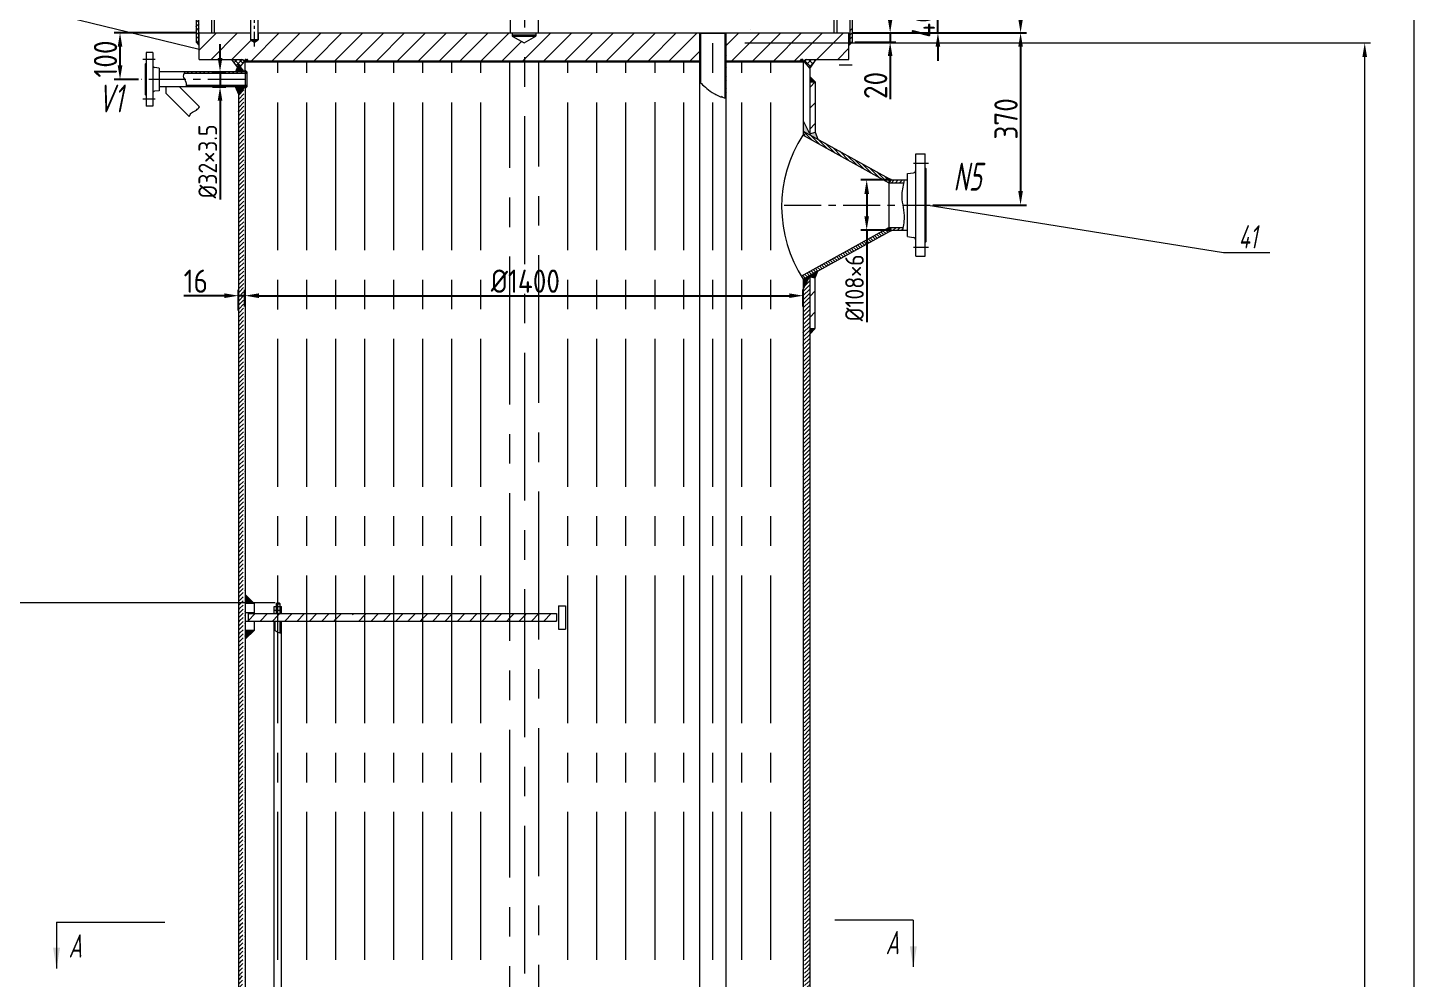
# Model space of a CAD drawing. Header units: inches. Extents: x 16 to 1170, y 5 to 1869.
# Drawn here: x 212.3 to 510.3, y 1251.2 to 1455.6 of the extents above; entities that cross this region are included whole.
import ezdxf
from ezdxf.enums import TextEntityAlignment as Align

# ---------------------------------------------------------------- set-up
doc = ezdxf.new("R2010")
doc.units = ezdxf.units.IN
doc.header["$MEASUREMENT"] = 0
doc.linetypes.add('CENTER', pattern=[50.8, 31.75, -6.35, 6.35, -6.35])
doc.layers.get('Defpoints').update_dxf_attribs({"lineweight": 0})
for name, color, linetype, lineweight in [('中心线', 111, 'CENTER', 0), ('剖面线', 250, 'Continuous', 0), ('文字', 7, 'Continuous', 0), ('标注线', 20, 'Continuous', 0), ('粗实线', 7, 'Continuous', 0), ('粗实线1', 7, 'Continuous', 0), ('细实线2', 130, 'Continuous', 0)]:
    doc.layers.add(name, color=color, linetype=linetype, lineweight=lineweight)
doc.styles.add('HZ', font='gbeitc.shx', dxfattribs={"width": 0.75, "bigfont": 'hztxt3.shx'})
doc.styles.add('STYLE1', font='isocp3.shx', dxfattribs={"width": 0.8, "oblique": 18, "bigfont": 'hztxt3.shx'})
doc.dimstyles.new('1-10', dxfattribs={"dimtxt": 4, "dimasz": 3, "dimexe": 1.25, "dimexo": 0.625, "dimtad": 1, "dimdec": 4, "dimlfac": 10, "dimdsep": 46, "dimtxsty": 'STYLE1', "dimcen": 0.5, "dimclrt": 4, "dimadec": 0, "dimazin": 0, "dimtp": 0.2, "dimtfac": 1, "dimtdec": 4, "dimtmove": 0, "dimatfit": 3, "dimfxl": 1.25, "dimtolj": 1, "dimarcsym": 0})
pattern_1 = [(45, (351.2246, -2007.8117), (-2.245064, 2.245064), [])]

# ---------------------------------------------------------------- blocks, each defined once
blk = doc.blocks.new('*D24')
at = {"layer": 'Defpoints', "color": 0, "transparency": 16777216}
for p in [(378.94, 1398.04), (258.94, 1395.11), (378.94, 1395.11)]:
    blk.add_point(p, dxfattribs=at)
at = {"layer": '标注线', "color": 0, "lineweight": -2, "transparency": 16777216}
for p, q in [((258.94, 1395.73), (258.94, 1399.29)), ((261.94, 1398.04), (375.94, 1398.04)), ((378.94, 1395.73), (378.94, 1399.29))]:
    blk.add_line(p, q, dxfattribs=at)
at = {"layer": '标注线', "color": 0, "transparency": 16777216}
for points in [[(261.94, 1398.54), (261.94, 1397.54), (258.94, 1398.04)], [(375.94, 1398.54), (375.94, 1397.54), (378.94, 1398.04)]]:
    blk.add_solid(points, dxfattribs=at)
at = {"layer": '标注线', "color": 4, "transparency": 16777216, "insert": (319.22, 1401.16), "char_height": 4, "attachment_point": 5}
blk.add_mtext('\\A1;{\\Fgbenor,gbcbig|c0;\\H1.25x;%%C\\Fgbenor,gbcbig|c134;1400}', dxfattribs=at)
blk = doc.blocks.new('*D25')
at = {"layer": 'Defpoints', "color": 0, "transparency": 16777216}
for p in [(257.54, 1398.04), (258.94, 1398.04), (257.54, 1394.26)]:
    blk.add_point(p, dxfattribs=at)
at = {"layer": '标注线', "color": 0, "lineweight": -2, "transparency": 16777216}
for p, q in [((254.54, 1398.04), (245.78, 1398.04)), ((257.54, 1394.89), (257.54, 1399.29)), ((258.94, 1398.04), (257.54, 1398.04)), ((258.94, 1398.66), (258.94, 1399.29)), ((261.94, 1398.04), (264.94, 1398.04))]:
    blk.add_line(p, q, dxfattribs=at)
at = {"layer": '标注线', "color": 0, "transparency": 16777216}
for points in [[(254.54, 1398.54), (254.54, 1397.54), (257.54, 1398.04)], [(261.94, 1398.54), (261.94, 1397.54), (258.94, 1398.04)]]:
    blk.add_solid(points, dxfattribs=at)
at = {"layer": '标注线', "color": 4, "transparency": 16777216, "insert": (248.39, 1401.16), "char_height": 4, "attachment_point": 5}
blk.add_mtext('\\A1;{\\Fgbenor,gbcbig|c134;\\H1.25x;16}', dxfattribs=at)
blk = doc.blocks.new('*D26')
at = {"layer": 'Defpoints', "color": 0, "transparency": 16777216}
for p in [(232.1, 1454.5), (249.14, 1454.5), (236.67, 1444.5)]:
    blk.add_point(p, dxfattribs=at)
at = {"layer": '标注线', "color": 0, "lineweight": -2, "transparency": 16777216}
for p, q in [((248.51, 1454.5), (230.85, 1454.5)), ((232.1, 1447.5), (232.1, 1451.5)), ((236.05, 1444.5), (230.85, 1444.5))]:
    blk.add_line(p, q, dxfattribs=at)
at = {"layer": '标注线', "color": 0, "transparency": 16777216}
for points in [[(231.6, 1451.5), (232.6, 1451.5), (232.1, 1454.5)], [(231.6, 1447.5), (232.6, 1447.5), (232.1, 1444.5)]]:
    blk.add_solid(points, dxfattribs=at)
at = {"layer": '标注线', "color": 4, "transparency": 16777216, "insert": (228.97, 1448.87), "char_height": 4, "attachment_point": 5, "rotation": 90}
blk.add_mtext('\\A1;{\\Fgbenor,gbcbig|c134;\\H1.25x;100}', dxfattribs=at)
blk = doc.blocks.new('*D27')
at = {"layer": 'Defpoints', "color": 0, "transparency": 16777216}
for p in [(388.74, 1454.5), (397.62, 1454.5), (389.44, 1452.5)]:
    blk.add_point(p, dxfattribs=at)
at = {"layer": '标注线', "color": 0, "lineweight": -2, "transparency": 16777216}
for p, q in [((397.62, 1457.5), (397.62, 1460.5)), ((389.36, 1454.5), (398.87, 1454.5)), ((397.62, 1454.5), (397.62, 1452.5)), ((390.06, 1452.5), (398.87, 1452.5)), ((397.62, 1449.5), (397.62, 1440.23))]:
    blk.add_line(p, q, dxfattribs=at)
at = {"layer": '标注线', "color": 0, "transparency": 16777216}
for points in [[(397.12, 1457.5), (398.12, 1457.5), (397.62, 1454.5)], [(397.12, 1449.5), (398.12, 1449.5), (397.62, 1452.5)]]:
    blk.add_solid(points, dxfattribs=at)
at = {"layer": '标注线', "color": 4, "transparency": 16777216, "insert": (394.5, 1443.2), "char_height": 4, "attachment_point": 5, "rotation": 90, "style": 'STYLE1'}
blk.add_mtext('\\A1;{\\Fgbenor,gbcbig|c134;\\H1.25x;\\Q0;\\W1;20}', dxfattribs=at)
blk = doc.blocks.new('*D28')
at = {"layer": 'Defpoints', "color": 0, "transparency": 16777216}
for p in [(385.54, 1458.5), (407.89, 1458.5), (388.74, 1454.5)]:
    blk.add_point(p, dxfattribs=at)
at = {"layer": '标注线', "color": 0, "lineweight": -2, "transparency": 16777216}
for p, q in [((407.89, 1461.5), (407.89, 1464.5)), ((386.16, 1458.5), (409.14, 1458.5)), ((407.89, 1454.5), (407.89, 1458.5)), ((389.36, 1454.5), (409.14, 1454.5)), ((407.89, 1451.5), (407.89, 1448.5))]:
    blk.add_line(p, q, dxfattribs=at)
at = {"layer": '标注线', "color": 0, "transparency": 16777216}
for points in [[(407.39, 1461.5), (408.39, 1461.5), (407.89, 1458.5)], [(407.39, 1451.5), (408.39, 1451.5), (407.89, 1454.5)]]:
    blk.add_solid(points, dxfattribs=at)
at = {"layer": '标注线', "color": 4, "transparency": 16777216, "insert": (404.76, 1456.5), "char_height": 4, "attachment_point": 5, "rotation": 90, "style": 'STYLE1'}
blk.add_mtext('\\A1;{\\Fgbenor,gbcbig|c134;\\H1.25x;\\Q0;\\W1;40}', dxfattribs=at)
blk = doc.blocks.new('*D29')
at = {"layer": 'Defpoints', "color": 0, "transparency": 16777216}
for p in [(388.74, 1454.5), (406.2, 1417.5), (425.65, 1417.5)]:
    blk.add_point(p, dxfattribs=at)
at = {"layer": '标注线', "color": 0, "lineweight": -2, "transparency": 16777216}
for p, q in [((389.36, 1454.5), (426.9, 1454.5)), ((425.65, 1451.5), (425.65, 1420.5)), ((406.82, 1417.5), (426.9, 1417.5))]:
    blk.add_line(p, q, dxfattribs=at)
at = {"layer": '标注线', "color": 0, "transparency": 16777216}
for points in [[(425.15, 1451.5), (426.15, 1451.5), (425.65, 1454.5)], [(425.15, 1420.5), (426.15, 1420.5), (425.65, 1417.5)]]:
    blk.add_solid(points, dxfattribs=at)
at = {"layer": '标注线', "color": 4, "transparency": 16777216, "insert": (422.52, 1436.02), "char_height": 4, "attachment_point": 5, "rotation": 90, "style": 'STYLE1'}
blk.add_mtext('\\A1;{\\Fgbenor,gbcbig|c134;\\H1.25x;\\Q0;\\W1;370}', dxfattribs=at)
blk = doc.blocks.new('*D32')
at = {"layer": 'Defpoints', "color": 0, "transparency": 16777216}
for p in [(385.54, 1485), (425.65, 1485), (388.74, 1454.5)]:
    blk.add_point(p, dxfattribs=at)
at = {"layer": '标注线', "color": 0, "lineweight": -2, "transparency": 16777216}
for p, q in [((386.16, 1485), (426.9, 1485)), ((425.65, 1457.5), (425.65, 1482)), ((389.36, 1454.5), (426.9, 1454.5))]:
    blk.add_line(p, q, dxfattribs=at)
at = {"layer": '标注线', "color": 0, "transparency": 16777216}
for points in [[(425.15, 1482), (426.15, 1482), (425.65, 1485)], [(425.15, 1457.5), (426.15, 1457.5), (425.65, 1454.5)]]:
    blk.add_solid(points, dxfattribs=at)
at = {"layer": '标注线', "color": 4, "transparency": 16777216, "insert": (422.53, 1472), "char_height": 4, "attachment_point": 5, "rotation": 90}
blk.add_mtext('\\A1;{\\Fgbenor,gbcbig|c134;\\H1.25x;305}', dxfattribs=at)
blk = doc.blocks.new('*D39')
at = {"layer": 'Defpoints', "color": 0, "transparency": 16777216}
for p in [(251.33, 1446.1), (251.33, 1442.9), (253.59, 1442.9)]:
    blk.add_point(p, dxfattribs=at)
at = {"layer": '标注线', "color": 0, "lineweight": -2, "transparency": 16777216}
for p, q in [((253.59, 1449.1), (253.59, 1452.1)), ((251.95, 1446.1), (254.84, 1446.1)), ((253.59, 1446.1), (253.59, 1442.9)), ((251.95, 1442.9), (254.84, 1442.9)), ((253.59, 1439.9), (253.59, 1418.67))]:
    blk.add_line(p, q, dxfattribs=at)
at = {"layer": '标注线', "color": 0, "transparency": 16777216}
for points in [[(253.09, 1449.1), (254.09, 1449.1), (253.59, 1446.1)], [(253.09, 1439.9), (254.09, 1439.9), (253.59, 1442.9)]]:
    blk.add_solid(points, dxfattribs=at)
at = {"layer": '标注线', "color": 4, "transparency": 16777216, "insert": (250.96, 1426.87), "char_height": 4, "attachment_point": 5, "rotation": 90}
blk.add_mtext('\\A1;{\\Fgbenor,gbcbig|c0;%%C\\Fgbenor,gbcbig|c134;32×3.5}', dxfattribs=at)
blk = doc.blocks.new('*D40')
at = {"layer": 'Defpoints', "color": 0, "transparency": 16777216}
for p in [(397.94, 1422.9), (392.58, 1412.1), (397.94, 1412.1)]:
    blk.add_point(p, dxfattribs=at)
at = {"layer": '标注线', "color": 0, "lineweight": -2, "transparency": 16777216}
for p, q in [((397.31, 1422.9), (391.33, 1422.9)), ((392.58, 1419.9), (392.58, 1415.1)), ((397.31, 1412.1), (391.33, 1412.1)), ((392.58, 1412.1), (392.58, 1392.36))]:
    blk.add_line(p, q, dxfattribs=at)
at = {"layer": '标注线', "color": 0, "transparency": 16777216}
for points in [[(392.08, 1419.9), (393.08, 1419.9), (392.58, 1422.9)], [(392.08, 1415.1), (393.08, 1415.1), (392.58, 1412.1)]]:
    blk.add_solid(points, dxfattribs=at)
at = {"layer": '标注线', "color": 4, "transparency": 16777216, "insert": (389.96, 1399.73), "char_height": 4, "attachment_point": 5, "rotation": 90}
blk.add_mtext('\\A1;{\\Fgbenor,gbcbig|c0;%%C\\Fgbenor,gbcbig|c134;108×6}', dxfattribs=at)

msp = doc.modelspace()

# ---------------------------------------------------------------- hatches: boundary and pattern name
at = {"layer": '剖面线'}
h = msp.add_hatch(dxfattribs=at)
h.set_pattern_fill('ANSI31', scale=5, style=0)
edge = h.paths.add_edge_path()
edge.add_line((248.435592, 1501.333077), (248.435592, 1452.499102))
edge.add_line((248.935592, 1527.899102), (248.935592, 1452.499102))
edge.add_line((248.235592, 1501.386667), (248.935592, 1501.199102))
edge.add_line((248.435592, 1452.499102), (249.135592, 1452.499102))
h = msp.add_hatch(dxfattribs=at)
h.set_pattern_fill('ANSI31', scale=5, style=0)
edge = h.paths.add_edge_path()
edge.add_line((248.535592, 1527.899102), (248.535592, 1504.591923))
edge.add_line((248.935592, 1527.899102), (248.935592, 1452.499102))
edge.add_line((248.335592, 1504.538333), (248.935592, 1504.699102))
h = msp.add_hatch(dxfattribs=at)
h.set_pattern_fill('ANSI31', style=0)
h.set_pattern_definition(pattern_1)
h.paths.add_polyline_path([(265.934838, 1454.499102), (261.824075, 1454.499102), (261.824075, 1452.999102), (260.999075, 1452.522788), (260.174075, 1452.999102), (260.174075, 1454.499102), (249.135592, 1454.499102), (249.135592, 1448.799102), (258.274052, 1448.799102, -0.3000089006), (258.735592, 1448.499102), (258.935592, 1448.499102), (258.935592, 1448.599102, -0.4142135624), (259.135592, 1448.799102), (259.335592, 1448.799102, -0.4142135624), (259.535592, 1448.599102), (259.535592, 1448.499102), (265.934838, 1448.499102)])
h.paths.add_polyline_path([(272.170221, 1454.499102), (265.934838, 1454.499102), (265.934838, 1448.499102), (272.170221, 1448.499102)])
h.paths.add_polyline_path([(278.405603, 1454.499102), (272.170221, 1454.499102), (272.170221, 1448.499102), (278.405603, 1448.499102)])
h.paths.add_polyline_path([(284.640986, 1454.499102), (278.405603, 1454.499102), (278.405603, 1448.499102), (284.640986, 1448.499102)])
h.paths.add_polyline_path([(290.876369, 1454.499102), (284.640986, 1454.499102), (284.640986, 1448.499102), (290.876369, 1448.499102)])
h.paths.add_polyline_path([(297.111752, 1454.499102), (290.876369, 1454.499102), (290.876369, 1448.499102), (297.111752, 1448.499102)])
h.paths.add_polyline_path([(303.347135, 1454.499102), (297.111752, 1454.499102), (297.111752, 1448.499102), (303.347135, 1448.499102)])
h.paths.add_polyline_path([(309.582518, 1454.499102), (303.347135, 1454.499102), (303.347135, 1448.499102), (309.582518, 1448.499102)])
h.paths.add_polyline_path([(315.817901, 1454.499102), (309.582518, 1454.499102), (309.582518, 1448.499102), (315.817901, 1448.499102)])
h.paths.add_polyline_path([(318.935592, 1452.326859), (316.385592, 1453.799102), (316.385592, 1454.499102), (315.817901, 1454.499102), (315.817901, 1448.499102), (318.935592, 1448.499102)])
h.paths.add_polyline_path([(322.053284, 1454.499102), (321.485592, 1454.499102), (321.485592, 1453.799102), (318.935592, 1452.326859), (318.935592, 1448.499102), (322.053284, 1448.499102)])
h.paths.add_polyline_path([(328.288667, 1454.499102), (322.053284, 1454.499102), (322.053284, 1448.499102), (328.288667, 1448.499102)])
h.paths.add_polyline_path([(334.52405, 1454.499102), (328.288667, 1454.499102), (328.288667, 1448.499102), (334.52405, 1448.499102)])
h.paths.add_polyline_path([(340.759433, 1454.499102), (334.52405, 1454.499102), (334.52405, 1448.499102), (340.759433, 1448.499102)])
h.paths.add_polyline_path([(346.994815, 1454.499102), (340.759433, 1454.499102), (340.759433, 1448.499102), (346.994815, 1448.499102)])
h.paths.add_polyline_path([(353.230198, 1454.499102), (346.994815, 1454.499102), (346.994815, 1448.499102), (353.230198, 1448.499102)])
h.paths.add_polyline_path([(356.615581, 1454.499102), (353.230198, 1454.499102), (353.230198, 1448.499102), (356.615581, 1448.499102)])
h.paths.add_polyline_path([(365.700964, 1454.499102), (362.315581, 1454.499102), (362.315581, 1448.499102), (365.700964, 1448.499102)])
h.paths.add_polyline_path([(371.936347, 1454.499102), (365.700964, 1454.499102), (365.700964, 1448.499102), (371.936347, 1448.499102)])
h.paths.add_polyline_path([(388.735592, 1454.499102), (371.936347, 1454.499102), (371.936347, 1448.499102), (378.335592, 1448.499102), (378.335592, 1448.599102, -0.4142135624), (378.535592, 1448.799102), (378.735592, 1448.799102, -0.4142135624), (378.935592, 1448.599102), (378.935592, 1448.499102), (379.135592, 1448.499102, -0.3000089007), (379.597133, 1448.799102), (388.735592, 1448.799102)])
h = msp.add_hatch(dxfattribs=at)
h.set_pattern_fill('ANSI31', scale=5, angle=90, style=0)
edge = h.paths.add_edge_path()
edge.add_line((356.937963, 1454.399102), (356.687963, 1454.399102))
edge.add_line((356.687963, 1454.399102), (356.687963, 1443.942652))
edge.add_spline(control_points=[(359.537963, 1441.573728), (359.333089, 1441.704488), (358.233793, 1442.464552), (357.056005, 1443.598093), (356.68798, 1443.942635)], knot_values=[1.0039997964, 1.0039997964, 1.0039997964, 1.0039997964, 1.4508599454, 3.3702061465, 3.3702061465, 3.3702061465, 3.3702061465], degree=3, periodic=0)
edge.add_line((356.937963, 1443.707479), (356.937963, 1454.399102))
h = msp.add_hatch(dxfattribs=at)
h.set_pattern_fill('ANSI31', scale=5, angle=90, style=0)
edge = h.paths.add_edge_path()
edge.add_line((362.387963, 1454.399102), (362.137963, 1454.399102))
edge.add_line((362.137963, 1454.399102), (362.137963, 1440.536436))
edge.add_spline(control_points=[(362.379353, 1440.506536), (361.493081, 1440.594528), (360.548743, 1440.928601), (359.537963, 1441.573728)], knot_values=[3.3702061465, 3.3702061465, 3.3702061465, 3.3702061465, 5.5748722151, 5.5748722151, 5.5748722151, 5.5748722151], degree=3, periodic=0)
edge.add_line((362.387963, 1440.505611), (362.387963, 1454.399102))
h = msp.add_hatch(dxfattribs=at)
h.set_pattern_fill('ANSI37', scale=0.25, style=0)
h.set_pattern_definition([(45, (351.2246, -2007.81174), (-0.561266, 0.561266), []), (135, (351.2246, -2007.81174), (-0.561266, -0.561266), [])])
h.paths.add_polyline_path([(379.590576, 1448.799102, 0.2964388681), (379.135592, 1448.499102), (378.935592, 1448.499102), (378.935592, 1448.299102), (379.135592, 1448.299102), (380.335592, 1446.868998), (381.735592, 1448.799102)])
h.paths.add_polyline_path([(256.135592, 1448.799102), (257.535592, 1446.868998), (258.735592, 1448.299102), (258.935592, 1448.299102), (258.935592, 1448.499102), (258.735592, 1448.499102, 0.2964388682), (258.280609, 1448.799102)])
h = msp.add_hatch(dxfattribs=at)
h.set_pattern_fill('ANSI31', scale=5, angle=90, style=0)
edge = h.paths.add_edge_path()
edge.add_line((259.314491, 1446.099102), (246.058438, 1446.099102))
edge.add_spline(control_points=[(246.058438, 1446.099102), (246.001835, 1446.003192), (245.941129, 1445.902375), (245.886181, 1445.799102)], knot_values=[0, 0, 0, 0, 0.3341035026, 0.3341035026, 0.3341035026, 0.3341035026], degree=3, periodic=0)
edge.add_line((245.886181, 1445.799102), (259.00797, 1445.799102))
edge.add_line((259.00797, 1445.799102), (259.314491, 1446.099102))
h = msp.add_hatch(dxfattribs=at)
h.set_pattern_fill('ANSI31', scale=5, style=0)
edge = h.paths.add_edge_path()
edge.add_line((259.007974, 1445.799102), (259.007974, 678.227376))
edge.add_line((257.582176, 1441.292295), (257.607974, 679.65748))
edge.add_line((258.735592, 1442.699102), (257.607994, 1441.268891))
edge.add_line((258.807974, 678.227376), (257.607974, 679.65748))
edge.add_line((259.007974, 678.227376), (258.807974, 678.227376))
h = msp.add_hatch(dxfattribs=at)
h.set_pattern_fill('ANSI31', scale=5, angle=90, style=0)
edge = h.paths.add_edge_path()
edge.add_spline(control_points=[(246.307199, 1443.199102), (246.297461, 1443.098466), (246.285295, 1442.998105), (246.275353, 1442.899102)], knot_values=[3.0894669265, 3.0894669265, 3.0894669265, 3.0894669265, 3.3879682181, 3.3879682181, 3.3879682181, 3.3879682181], degree=3, periodic=0)
edge.add_line((246.275353, 1442.899102), (259.01566, 1442.899102))
edge.add_line((259.01566, 1442.899102), (259.014865, 1443.199102))
edge.add_line((259.014865, 1443.199102), (246.307199, 1443.199102))
h = msp.add_hatch(dxfattribs=at)
h.set_pattern_fill('ANSI31', style=0)
h.set_pattern_definition(pattern_1)
h.paths.add_polyline_path([(381.535592, 1443.999102), (380.335592, 1443.999102), (380.335592, 1432.797786), (381.535592, 1433.141842)])
h.paths.add_polyline_path([(381.535592, 1401.856363), (380.335592, 1402.200419), (380.335592, 1390.999102), (381.535592, 1390.999102)])
h = msp.add_hatch(dxfattribs=at)
h.set_pattern_fill('ANSI31', scale=4, angle=90, style=0)
h.paths.add_polyline_path([(378.935592, 1433.413801), (378.935592, 1432.499102), (397.335592, 1422.299102), (397.335592, 1423.213801)])
h = msp.add_hatch(dxfattribs=at)
h.set_pattern_fill('ANSI31', scale=5, angle=180, style=0)
edge = h.paths.add_edge_path()
edge.add_spline(control_points=[(400.540724, 1422.299102), (400.58134, 1422.498844), (400.61873, 1422.698805), (400.649492, 1422.899102)], knot_values=[0, 0, 0, 0, 0.6079380532, 0.6079380532, 0.6079380532, 0.6079380532], degree=3, periodic=0)
edge.add_line((400.649492, 1422.899102), (397.935592, 1422.899102))
edge.add_line((397.935592, 1422.899102), (397.535592, 1422.499102))
edge.add_line((397.535592, 1422.499102), (397.535592, 1422.299102))
edge.add_line((397.535592, 1422.299102), (400.540724, 1422.299102))
h = msp.add_hatch(dxfattribs=at)
h.set_pattern_fill('ANSI31', scale=4, angle=90, style=0)
h.paths.add_polyline_path([(397.335592, 1411.784404), (397.335592, 1412.699102), (378.492278, 1402.269305, 0.0071672773), (378.928158, 1401.580283), (380.81996, 1402.628999), (382.056877, 1403.320211), (382.054423, 1403.313321)])
h = msp.add_hatch(dxfattribs=at)
h.set_pattern_fill('ANSI31', scale=5, angle=180, style=0)
edge = h.paths.add_edge_path()
edge.add_line((397.535592, 1412.699102), (397.535592, 1412.499102))
edge.add_line((397.535592, 1412.499102), (397.935592, 1412.099102))
edge.add_line((397.935592, 1412.099102), (400.300845, 1412.099102))
edge.add_spline(control_points=[(400.300845, 1412.099102), (400.330944, 1412.298777), (400.362657, 1412.4988), (400.394063, 1412.699102)], knot_values=[10.2872136205, 10.2872136205, 10.2872136205, 10.2872136205, 10.8930036793, 10.8930036793, 10.8930036793, 10.8930036793], degree=3, periodic=0)
edge.add_line((400.394063, 1412.699102), (397.535592, 1412.699102))
h = msp.add_hatch(dxfattribs=at)
h.set_pattern_fill('ANSI31', scale=5, style=0)
edge = h.paths.add_edge_path()
edge.add_line((378.935615, 1401.584417), (379.007974, 679.477376))
edge.add_line((380.355951, 1402.125235), (380.407974, 680.90748))
edge.add_line((378.935592, 1399.400325), (380.135592, 1401.860875))
edge.add_line((380.135592, 1401.860875), (380.355961, 1401.983036))
edge.add_line((379.207974, 679.477376), (380.407974, 680.90748))
edge.add_line((379.007974, 679.477376), (379.207974, 679.477376))
h = msp.add_hatch(color=256, dxfattribs=at)
h.set_gradient(color1=(18, 20, 20), color2=(51, 56, 56), one_color=1, tint=0.21, name='INVCYLINDER')
h.paths.add_polyline_path([(382.054423, 1403.313321), (381.167376, 1402.821588), (380.335593, 1402.200419), (381.535592, 1401.856363)])
h = msp.add_hatch(dxfattribs=at)
h.set_pattern_fill('ANSI31', scale=15, style=0)
h.paths.add_polyline_path([(259.619396, 1329.751324), (259.619396, 1328.151324), (266.047291, 1328.151324), (266.047291, 1329.751324)])
h = msp.add_hatch(dxfattribs=at)
h.set_pattern_fill('ANSI31', scale=15, style=0)
h.paths.add_polyline_path([(272.242602, 1328.151324), (272.242602, 1329.751324), (266.047291, 1329.751324), (266.047291, 1328.151324)])
h = msp.add_hatch(dxfattribs=at)
h.set_pattern_fill('ANSI31', scale=15, style=0)
h.paths.add_polyline_path([(278.477985, 1328.151324), (278.477985, 1329.751324), (272.242602, 1329.751324), (272.242602, 1328.151324)])
h = msp.add_hatch(dxfattribs=at)
h.set_pattern_fill('ANSI31', scale=15, style=0)
h.paths.add_polyline_path([(278.477985, 1329.751324), (278.477985, 1328.151324), (280.507743, 1328.151324), (280.507743, 1329.751324)])
h = msp.add_hatch(dxfattribs=at)
h.set_pattern_fill('ANSI31', scale=15, style=0)
h.paths.add_polyline_path([(284.713368, 1328.151324), (284.713368, 1329.751324), (282.090139, 1329.751324), (282.090139, 1328.151324)])
h = msp.add_hatch(dxfattribs=at)
h.set_pattern_fill('ANSI31', scale=15, style=0)
h.paths.add_polyline_path([(290.948751, 1329.751324), (284.713368, 1329.751324), (284.713368, 1328.151324), (290.948751, 1328.151324)])
h = msp.add_hatch(dxfattribs=at)
h.set_pattern_fill('ANSI31', scale=15, style=0)
h.paths.add_polyline_path([(294.123919, 1329.751324), (290.948751, 1329.751324), (290.948751, 1328.151324), (294.123908, 1328.151324)])
h = msp.add_hatch(dxfattribs=at)
h.set_pattern_fill('ANSI31', scale=15, style=0)
h.paths.add_polyline_path([(297.184134, 1329.751324), (294.123919, 1329.751324), (294.123908, 1328.151324), (297.184134, 1328.151324)])
h = msp.add_hatch(dxfattribs=at)
h.set_pattern_fill('ANSI31', scale=15, style=0)
h.paths.add_polyline_path([(303.419516, 1329.751324), (297.184134, 1329.751324), (297.184134, 1328.151324), (303.419516, 1328.151324)])
h = msp.add_hatch(dxfattribs=at)
h.set_pattern_fill('ANSI31', scale=15, style=0)
h.paths.add_polyline_path([(309.654899, 1329.751324), (303.419516, 1329.751324), (303.419516, 1328.151324), (309.654899, 1328.151324)])
h = msp.add_hatch(dxfattribs=at)
h.set_pattern_fill('ANSI31', scale=15, style=0)
h.paths.add_polyline_path([(315.890282, 1329.751324), (309.654899, 1329.751324), (309.654899, 1328.151324), (315.890282, 1328.151324)])
h = msp.add_hatch(dxfattribs=at)
h.set_pattern_fill('ANSI31', scale=15, style=0)
h.paths.add_polyline_path([(319.007974, 1329.751324), (315.890282, 1329.751324), (315.890282, 1328.151324), (319.007974, 1328.151324)])
h = msp.add_hatch(dxfattribs=at)
h.set_pattern_fill('ANSI31', scale=15, style=0)
h.paths.add_polyline_path([(322.125665, 1329.751324), (319.007974, 1329.751324), (319.007974, 1328.151324), (322.125665, 1328.151324)])
h = msp.add_hatch(dxfattribs=at)
h.set_pattern_fill('ANSI31', scale=15, style=0)
h.paths.add_polyline_path([(325.919396, 1329.751324), (322.125665, 1329.751324), (322.125665, 1328.151324), (325.919396, 1328.151324)])
at = {"layer": '粗实线'}
for points in [[(249.135592, 1452.499102), (248.435592, 1452.499102), (249.135592, 1451.799102)], [(389.435592, 1452.499102), (388.735592, 1452.499102), (388.735592, 1452.320505), (389.256995, 1452.320505)], [(389.256995, 1452.320505), (388.735592, 1452.320505), (388.735592, 1451.799102)], [(257.535592, 1447.729207), (256.935592, 1446.099102), (259.335592, 1446.099102), (258.935592, 1446.530775), (258.935592, 1446.299102), (258.735592, 1446.299102)], [(258.735592, 1442.699102), (259.008638, 1442.701871), (259.008638, 1442.548938), (259.335592, 1442.899102), (256.935592, 1442.899102), (257.607961, 1441.268849)], [(380.335592, 1445.131168), (380.335592, 1443.999102), (381.535592, 1443.999102)], [(378.935592, 1435.59788), (378.935592, 1433.413801), (382.054423, 1431.684884), (381.535592, 1433.141842), (380.335592, 1432.797786), (380.335592, 1433.026461), (380.135592, 1433.13733)], [(397.935592, 1422.899102, 0.1355585252), (397.335592, 1423.213801), (397.335592, 1422.299102), (397.535592, 1422.299102), (397.535592, 1422.499102)], [(397.535592, 1412.499102), (397.535592, 1412.699102), (397.335592, 1412.699102), (397.335592, 1411.784404, 0.1355585252), (397.935592, 1412.099102)], [(380.135592, 1401.860875), (380.355961, 1401.983036), (380.355951, 1402.125235), (380.040791, 1402.197069), (378.935615, 1401.584417), (378.935834, 1399.400819)], [(382.054423, 1403.313321), (380.81996, 1402.628999), (380.045219, 1402.19606), (381.535592, 1401.856363)], [(380.356837, 1389.832364), (381.535592, 1390.999102), (380.356753, 1390.999102)], [(259.008543, 1333.891466), (259.008542, 1332.037724), (260.834301, 1332.037724)], [(260.834301, 1332.037724), (259.008542, 1332.037724), (259.008542, 1331.951324), (260.919396, 1331.951324)], [(260.919396, 1326.151324), (259.008536, 1326.151324), (259.008535, 1324.28111)]]:
    msp.add_hatch(color=7, dxfattribs=at).paths.add_polyline_path(points)

# ---------------------------------------------------------------- linework, layer by layer
at = {"layer": '中心线'}
for p, q in [((319.007974, 1588.975101), (319.007974, 482.409355)), ((359.537963, 645.815562), (359.537963, 1454.381075)), ((347.086237, 645.824019), (347.086237, 1448.322993)), ((266.047291, 645.80366), (266.047291, 1448.287208)), ((272.242602, 645.815562), (272.242602, 1448.299091)), ((278.477985, 645.815562), (278.477985, 1448.299106)), ((284.713368, 645.815562), (284.713368, 1448.299102)), ((290.948751, 645.815562), (290.948751, 1448.29911)), ((297.184134, 645.815562), (297.184134, 1448.299102)), ((303.419516, 645.815562), (303.419516, 1448.299121)), ((309.654899, 645.815562), (309.654899, 1448.298232)), ((315.890282, 968.279362), (315.890282, 1448.302149)), ((322.125665, 968.600269), (322.125665, 1448.296682)), ((328.361048, 645.815562), (328.361048, 1448.297898)), ((334.596431, 645.815562), (334.596431, 1448.298941)), ((340.831814, 645.815562), (340.831814, 1448.277238)), ((353.30258, 645.815562), (353.30258, 1448.269505)), ((365.773345, 645.815562), (365.773345, 1448.29935)), ((372.008728, 645.815562), (372.008728, 1448.299031))]:
    msp.add_line(p, q, dxfattribs=at)
at = {"layer": '中心线', "ltscale": 0.1}
msp.add_line((260.999075, 1451.54808), (260.999075, 1463.43331), dxfattribs=at)
at = {"layer": '中心线', "ltscale": 0.25}
for p, q in [((239.635592, 1448.749102), (237.035592, 1448.749102)), ((258.935592, 1444.499102), (236.671752, 1444.499102)), ((239.635592, 1440.249102), (237.035592, 1440.249102)), ((402.635592, 1426.499102), (405.835592, 1426.499102)), ((374.843806, 1417.499102), (406.199433, 1417.499102)), ((402.635592, 1408.499102), (405.835592, 1408.499102))]:
    msp.add_line(p, q, dxfattribs=at)
at = {"layer": '剖面线'}
for p, q in [((367.574416, 1455.130662), (367.574416, 1455.130662)), ((379.056807, 1432.505153), (379.601305, 1433.044764))]:
    msp.add_line(p, q, dxfattribs=at)
at = {"layer": '剖面线', "color": 7}
for p, q in [((388.935592, 1454.899065), (389.435592, 1455.399065)), ((388.935592, 1454.015182), (389.435592, 1454.515182)), ((388.935592, 1453.131298), (389.435592, 1453.631298)), ((265.466891, 1327.644687), (265.214001, 1327.897577)), ((265.466891, 1326.93758), (265.214001, 1327.19047)), ((265.466076, 1326.242541), (265.214001, 1326.483363)), ((266.797493, 1327.728299), (266.533478, 1327.992313)), ((266.797493, 1327.021192), (266.533478, 1327.285207)), ((266.797493, 1326.314085), (266.533478, 1326.5781)), ((266.715989, 1325.688483), (266.533478, 1325.870993))]:
    msp.add_line(p, q, dxfattribs=at)
at = {"layer": '标注线'}
for p, q in [((510.267894, 487.121741), (510.267894, 1671.099102)), ((199.771465, 1462.979867), (249.135592, 1451.018959)), ((366.40148, 1452.320505), (500.872273, 1452.320505)), ((499.622273, 655.259422), (499.622273, 1449.320505)), ((469.255872, 1407.255305), (405.335592, 1417.499102)), ((265.422291, 1332.037724), (166.70987, 1332.037724)), ((402.599569, 1263.906842), (402.599569, 1253.906842)), ((218.456584, 1263.519329), (218.456584, 1253.519329))]:
    msp.add_line(p, q, dxfattribs=at)
msp.add_solid([(499.122273, 1449.320505), (500.122273, 1449.320505), (499.622273, 1452.320505)], dxfattribs=at)
at = {"layer": '粗实线'}
for p, q in [((388.935592, 1533.599102), (388.935592, 1452.499102)), ((248.935592, 1527.899102), (248.935592, 1452.499102)), ((248.435592, 1501.333077), (248.435592, 1452.499102)), ((389.435592, 1501.333077), (389.435592, 1452.499102)), ((252.335592, 1484.999102), (252.335592, 1454.499102)), ((385.535592, 1484.999102), (385.535592, 1454.499102)), ((251.735592, 1460.499102), (251.735592, 1454.499102)), ((260.199075, 1453.069199), (260.199075, 1462.669199)), ((261.799075, 1453.069199), (261.799075, 1462.669199)), ((386.135592, 1460.499102), (386.135592, 1454.499102)), ((315.935592, 1458.499102), (315.935592, 1454.499102)), ((321.935592, 1458.499102), (321.935592, 1454.499102)), ((249.135592, 1454.499102), (260.199075, 1454.499102)), ((249.135592, 1448.799102), (249.135592, 1454.499102)), ((260.174075, 1454.499102), (260.174075, 1452.999102)), ((261.799075, 1454.499102), (388.735592, 1454.499102)), ((261.824075, 1454.499102), (261.824075, 1452.999102)), ((316.385592, 1454.499102), (316.385592, 1453.799102)), ((321.485592, 1454.499102), (321.485592, 1453.799102)), ((356.687963, 645.927376), (356.687963, 1454.499102)), ((356.688011, 1454.399102), (362.387959, 1454.399102)), ((356.937963, 1443.707836), (356.937963, 1454.397791)), ((362.137963, 1440.537163), (362.137963, 1454.400954)), ((362.387963, 645.927376), (362.387963, 1454.499102)), ((388.735592, 1448.799102), (388.735592, 1454.499102)), ((248.435592, 1452.499102), (249.135592, 1452.499102)), ((248.435592, 1452.499102), (249.135592, 1451.799102)), ((260.174075, 1452.999102), (260.999075, 1452.522788)), ((260.174075, 1452.999102), (260.269172, 1452.999102)), ((260.199075, 1453.069199), (260.399075, 1452.869199)), ((260.199075, 1453.069199), (261.799075, 1453.069199)), ((260.399075, 1452.869199), (261.599075, 1452.869199)), ((260.999075, 1452.522788), (261.824075, 1452.999102)), ((261.799075, 1453.069199), (261.599075, 1452.869199)), ((261.728979, 1452.999102), (261.824075, 1452.999102)), ((316.485592, 1453.999102), (316.385592, 1454.099102)), ((316.385592, 1454.099102), (321.485592, 1454.099102)), ((316.385592, 1453.799102), (321.485592, 1453.799102)), ((316.385592, 1453.799102), (318.935592, 1452.326859)), ((316.485592, 1453.999102), (321.385592, 1453.999102)), ((318.935592, 1452.326859), (321.485592, 1453.799102)), ((321.485592, 1454.099102), (321.385592, 1453.999102)), ((239.135592, 1450.249102), (237.735592, 1450.249102)), ((237.735592, 1450.249102), (237.735592, 1438.752976)), ((239.135592, 1450.249102), (239.135592, 1438.752976)), ((249.135592, 1448.799102), (258.280609, 1448.799102)), ((257.325554, 1447.158566), (256.135592, 1448.799102)), ((258.735592, 1448.499102), (356.688187, 1448.499102)), ((258.935592, 1448.499102), (258.935592, 1448.599102)), ((258.935592, 1448.499102), (258.935592, 1446.299102)), ((259.135592, 1448.799102), (259.335592, 1448.799102)), ((259.535592, 1448.499102), (259.535592, 1448.599102)), ((362.387985, 1448.499102), (379.135592, 1448.499102)), ((378.335592, 1448.499102), (378.335592, 1448.599102)), ((378.535592, 1448.799102), (378.735592, 1448.799102)), ((378.935592, 1448.499102), (378.935592, 1448.599102)), ((378.935592, 1448.499102), (378.935592, 1432.499102)), ((379.590576, 1448.799102), (388.735592, 1448.799102)), ((380.335592, 1446.868998), (381.735592, 1448.799102)), ((237.535592, 1447.749102), (237.735592, 1447.949102)), ((237.535592, 1447.749102), (237.535592, 1441.249102)), ((240.528175, 1446.928115), (239.486845, 1447.055974)), ((240.528175, 1446.928115), (240.528175, 1442.07009)), ((259.335592, 1446.099102), (240.528175, 1446.099102)), ((259.335592, 1445.799102), (245.886181, 1445.799102)), ((257.535592, 1447.729207), (256.935592, 1446.099102)), ((258.735592, 1446.299102), (257.535592, 1447.729207)), ((258.735592, 1448.299102), (257.896493, 1447.299102)), ((258.735592, 1448.299102), (356.685009, 1448.299102)), ((258.935592, 1446.299102), (258.735592, 1446.299102)), ((259.335592, 1446.099102), (258.935592, 1446.530775)), ((259.007974, 1445.799102), (259.015656, 1442.900785)), ((259.335592, 1446.099102), (259.335592, 1442.899102)), ((362.388708, 1448.299102), (379.135592, 1448.299102)), ((379.135592, 1448.299102), (380.335592, 1446.868998)), ((380.335592, 1446.868998), (380.335592, 1432.797786)), ((259.335592, 1442.899102), (240.528175, 1442.899102)), ((242.028175, 1441.488938), (242.028175, 1442.899102)), ((249.171034, 1438.588719), (244.860651, 1442.899102)), ((259.335592, 1443.199102), (246.307199, 1443.199102)), ((257.607971, 1441.268825), (256.935592, 1442.899102)), ((258.735592, 1442.699102), (257.607994, 1441.268891)), ((259.00583, 1442.701843), (258.735592, 1442.699102)), ((259.008638, 1442.700687), (259.007974, 678.227376)), ((259.335592, 1442.899102), (259.011387, 1442.551883)), ((381.535592, 1443.999102), (380.335592, 1445.131168)), ((380.335592, 1443.999102), (381.535592, 1443.999102)), ((381.535592, 1443.999102), (381.535592, 1433.141842)), ((237.535592, 1441.249102), (237.735592, 1441.049102)), ((240.528175, 1442.07009), (239.486845, 1441.942231)), ((246.973231, 1436.543882), (242.028175, 1441.488938)), ((257.582176, 1441.292295), (257.607974, 679.65748)), ((239.135592, 1438.752976), (237.735592, 1438.752976)), ((378.935592, 1435.59788), (380.135592, 1433.13733)), ((378.935592, 1433.413801), (397.335592, 1423.213801)), ((378.935592, 1432.499102), (397.335592, 1422.299102)), ((380.135592, 1433.13733), (380.335592, 1433.026461)), ((380.335592, 1432.797786), (381.535592, 1433.141842)), ((381.535592, 1433.141842), (382.054423, 1431.684884)), ((403.135592, 1428.499102), (405.135592, 1428.499102)), ((403.135592, 1406.499102), (403.135592, 1428.499102)), ((405.135592, 1406.499102), (405.135592, 1428.499102)), ((405.335592, 1425.299102), (405.135592, 1425.499102)), ((405.335592, 1409.699102), (405.335592, 1425.299102)), ((397.335592, 1423.213801), (397.335592, 1411.784404)), ((397.335592, 1422.299102), (400.540724, 1422.299102)), ((397.535592, 1422.499102), (397.935592, 1422.899102)), ((397.535592, 1422.299102), (397.535592, 1422.499102)), ((397.935592, 1422.899102), (401.335592, 1422.899102)), ((401.335592, 1424.277972), (402.608714, 1424.434291)), ((401.335592, 1410.720115), (401.335592, 1424.277972)), ((378.478291, 1402.261563), (397.335592, 1412.699102)), ((397.335592, 1412.699102), (400.394063, 1412.699102)), ((397.535592, 1412.699102), (397.535592, 1412.499102)), ((378.935592, 1401.584404), (397.335592, 1411.784404)), ((397.535592, 1412.499102), (397.935592, 1412.099102)), ((397.935592, 1412.099102), (401.335592, 1412.099102)), ((401.335592, 1410.720115), (402.608714, 1410.563795)), ((405.335592, 1409.699102), (405.135592, 1409.499102)), ((403.135592, 1406.499102), (405.135592, 1406.499102)), ((378.935592, 1399.400325), (380.135592, 1401.860875)), ((378.935615, 1401.584417), (379.007974, 679.477376)), ((380.040791, 1402.197069), (381.535592, 1401.856363)), ((382.040958, 1403.311315), (380.053019, 1402.200419)), ((380.135592, 1401.860875), (380.355961, 1401.983036)), ((380.355951, 1402.125235), (380.407974, 680.90748)), ((381.494774, 1391.043686), (381.494774, 1401.854247)), ((381.535592, 1401.856363), (382.054423, 1403.313321)), ((380.335592, 1390.999102), (381.535592, 1390.999102)), ((381.535592, 1390.999102), (380.335592, 1389.811336)), ((265.214001, 652.227376), (265.214001, 1328.155669)), ((266.797493, 650.877373), (266.797493, 1328.151324)), ((402.599569, 1263.906842), (385.743591, 1263.906842)), ((218.456584, 1263.503524), (241.697995, 1263.503524))]:
    msp.add_line(p, q, dxfattribs=at)
at = {"layer": '粗实线', "color": 7}
for p, q in [((388.735592, 1452.499102), (389.435592, 1452.499102)), ((389.435592, 1452.499102), (388.735592, 1451.799102)), ((260.919396, 1331.951324), (259.007974, 1333.892044)), ((260.919396, 1331.951324), (259.007974, 1331.951324)), ((260.919396, 1329.951324), (259.007974, 1329.951324)), ((259.619396, 1329.751324), (259.619396, 1328.151324)), ((259.619396, 1329.751324), (282.090139, 1329.751324)), ((260.919396, 1331.951324), (260.919396, 1329.951324)), ((265.238535, 1329.751324), (265.238535, 1331.271345)), ((265.238535, 1330.518241), (266.820932, 1330.518241)), ((265.653043, 1331.848884), (265.86803, 1332.037724)), ((265.653043, 1331.848884), (265.653043, 1329.751324)), ((265.653043, 1331.848884), (266.504234, 1331.848884)), ((265.86803, 1332.037724), (266.278851, 1332.037724)), ((266.504234, 1331.848884), (266.278851, 1332.037724)), ((266.504234, 1329.751324), (266.504234, 1331.848884)), ((266.820932, 1329.751324), (266.820932, 1331.271345)), ((282.090139, 1329.751324), (325.919396, 1329.751324)), ((325.919396, 1329.751324), (325.919396, 1328.151324)), ((326.319396, 1331.451324), (326.319396, 1326.451324)), ((326.319396, 1331.451324), (327.819396, 1331.451324)), ((327.819396, 1331.451324), (327.819396, 1326.451324)), ((259.007974, 1328.151324), (280.507743, 1328.151324)), ((260.919396, 1326.151324), (259.007974, 1326.151324)), ((260.919396, 1326.151324), (259.007974, 1324.280561)), ((260.919396, 1328.151324), (260.919396, 1326.151324)), ((265.466891, 1326.110833), (265.466891, 1328.151324)), ((266.533478, 1325.668087), (266.533478, 1328.151324)), ((280.507743, 1328.151324), (282.090139, 1328.151324)), ((282.090139, 1328.151324), (325.919396, 1328.151324)), ((326.319396, 1326.451324), (327.819396, 1326.451324))]:
    msp.add_line(p, q, dxfattribs=at)
at = {"layer": '粗实线'}
for centre, radius, start, end in [((258.27733, 1448.299113), 0.5, 23.57683464, 90.37568302), ((259.135592, 1448.599102), 0.2, 90, 180), ((259.335592, 1448.599102), 0.2, 0, 90), ((378.535592, 1448.599102), 0.2, 90, 180), ((378.735592, 1448.599102), 0.2, 0, 90), ((379.593855, 1448.299113), 0.5, 89.62431698, 156.42316536), ((239.535592, 1447.452993), 0.4, 180, 263), ((239.535592, 1441.545212), 0.4, 97, 180), ((402.716206, 1417.135512), 28.413985, 147.25267464, 213.18230102), ((402.535592, 1425.029819), 0.6, 277, 0), ((397.065884, 1421.970252), 1.27246, 46.88336996, 77.76286514), ((397.065884, 1413.027953), 1.27246, 282.23713486, 313.11663004), ((402.535592, 1409.968267), 0.6, 0, 83)]:
    msp.add_arc(centre, radius, start, end, dxfattribs=at)
msp.add_open_spline([(356.68798, 1443.942635), (357.056005, 1443.598093), (359.331173, 1441.408397), (361.313444, 1440.612363), (362.379353, 1440.506536)], degree=3, knots=[1.0039997964, 1.0039997964, 1.0039997964, 1.0039997964, 2.9233459976, 5.5748722151, 5.5748722151, 5.5748722151, 5.5748722151], dxfattribs=at)
at = {"layer": '粗实线', "color": 7}
msp.add_open_spline([(265.214076, 1326.369766), (265.2126, 1326.255103), (266.175014, 1325.607894), (266.554035, 1325.639626), (266.799647, 1325.697772)], degree=3, knots=[0.1837024454, 0.1837024454, 0.1837024454, 0.1837024454, 0.9798719523, 1.7370731794, 1.7370731794, 1.7370731794, 1.7370731794], dxfattribs=at)
at = {"layer": '粗实线'}
for points in [[(219.206584, 1258.019329), (217.706584, 1258.019329), (218.456584, 1253.519329)], [(403.349569, 1258.295942), (401.849569, 1258.295942), (402.599569, 1253.795942)]]:
    msp.add_solid(points, dxfattribs=at)
at = {"layer": '粗实线1'}
msp.add_line((386.652896, 1447.644857), (389.485152, 1447.644857), dxfattribs=at)
at = {"layer": '粗实线1', "color": 7}
msp.add_line((265.238535, 1331.271345), (266.820932, 1331.271345), dxfattribs=at)
at = {"layer": '细实线2', "color": 0}
msp.add_line((479.255872, 1407.255305), (469.255872, 1407.255305), dxfattribs=at)
at = {"layer": '细实线2', "color": 7}
for points, start_tangent, end_tangent in [([(246.058438, 1446.099102), (245.702763, 1445.219042), (246.275353, 1443.898709), (246.275353, 1442.899102)], (-0.5082567032, -0.8612056222), (-0.0999142298, -0.9949960536)), ([(246.973231, 1436.543882), (247.455195, 1437.302618), (248.505734, 1437.923419), (249.171034, 1438.588719)], (0.4102985971, 0.9119512384), (0.6431975049, 0.7657003133)), ([(400.649492, 1422.899102), (400.11207, 1419.832108), (400.629553, 1415.293736), (400.300845, 1412.099102)], (-0.1518057345, -0.9884103495), (-0.1490590558, -0.9888282954))]:
    msp.add_spline(points, degree=3, dxfattribs=dict(at, start_tangent=start_tangent, end_tangent=end_tangent))

# ---------------------------------------------------------------- texts
at = {"layer": '文字', "style": 'HZ', "width": 0.75}
for s, height, p in [('V1', 6, (227.376708, 1437.400368)), ('N5', 6, (411.224566, 1420.5921)), ('A', 5, (221.052414, 1255.883006)), ('A', 5, (396.666892, 1256.598443))]:
    msp.add_text(s, height=height, dxfattribs=at).set_placement(p)
at = {"layer": '细实线2', "style": 'HZ', "width": 0.75}
msp.add_text('41', height=5, dxfattribs=at).set_placement((474.511507, 1410.693039), align=Align.MIDDLE)

# ---------------------------------------------------------------- dimensions: what is measured, and where the dimension line sits
at = {"layer": '标注线'}
for base, p1, p2, text, picture, middle in [((425.652082, 1484.999102), (388.735592, 1454.499102), (385.535592, 1484.999102), '{\\Fgbenor,gbcbig|c134;\\H1.25x;305}', '*D32', (425.652082, 1472.00187)), ((232.095857, 1454.499102), (236.671752, 1444.499102), (249.135592, 1454.499102), '{\\Fgbenor,gbcbig|c134;\\H1.25x;100}', '*D26', (232.095857, 1448.86868)), ((253.587135, 1442.899102), (251.327159, 1446.099102), (251.327159, 1442.899102), '{\\Fgbenor,gbcbig|c0;%%C\\Fgbenor,gbcbig|c134;32×3.5}', '*D39', (253.587135, 1426.86803)), ((392.584226, 1412.099102), (397.935592, 1422.899102), (397.935592, 1412.099102), '{\\Fgbenor,gbcbig|c0;%%C\\Fgbenor,gbcbig|c134;108×6}', '*D40', (392.584226, 1399.73372))]:
    dim = msp.add_linear_dim(base=base, p1=p1, p2=p2, angle=90, text=text, dimstyle='1-10', override={"dimtxsty": 'Standard'}, dxfattribs=at)
    dim.commit()
    dim.dimension.update_dxf_attribs({"geometry": picture, "text_midpoint": middle, "dimtype": 160})
for base, p1, p2, text, picture, middle in [((407.886395, 1458.499102), (388.735592, 1454.499102), (385.535592, 1458.499102), '{\\Fgbenor,gbcbig|c134;\\H1.25x;\\Q0;\\W1;40}', '*D28', (407.886395, 1456.499102)), ((397.621994, 1454.499102), (389.435592, 1452.499102), (388.735592, 1454.499102), '{\\Fgbenor,gbcbig|c134;\\H1.25x;\\Q0;\\W1;20}', '*D27', (397.621994, 1443.19787)), ((425.647414, 1417.499102), (388.735592, 1454.499102), (406.199433, 1417.499102), '{\\Fgbenor,gbcbig|c134;\\H1.25x;\\Q0;\\W1;370}', '*D29', (425.647414, 1436.022919))]:
    dim = msp.add_linear_dim(base=base, p1=p1, p2=p2, angle=90, text=text, dimstyle='1-10', dxfattribs=at)
    dim.commit()
    dim.dimension.update_dxf_attribs({"geometry": picture, "text_midpoint": middle, "dimtype": 160})
for base, p1, p2, text, picture, middle in [((257.535592, 1398.039884), (258.935592, 1398.039884), (257.535592, 1394.264299), '{\\Fgbenor,gbcbig|c134;\\H1.25x;16}', '*D25', (248.385471, 1398.039884)), ((378.935592, 1398.039884), (258.935592, 1395.109192), (378.935592, 1395.109192), '{\\Fgbenor,gbcbig|c0;\\H1.25x;%%C\\Fgbenor,gbcbig|c134;1400}', '*D24', (319.218522, 1398.039884))]:
    dim = msp.add_linear_dim(base=base, p1=p1, p2=p2, text=text, dimstyle='1-10', override={"dimtxsty": 'Standard'}, dxfattribs=at)
    dim.commit()
    dim.dimension.update_dxf_attribs({"geometry": picture, "text_midpoint": middle, "dimtype": 160})

doc.saveas('drawing.dxf')
